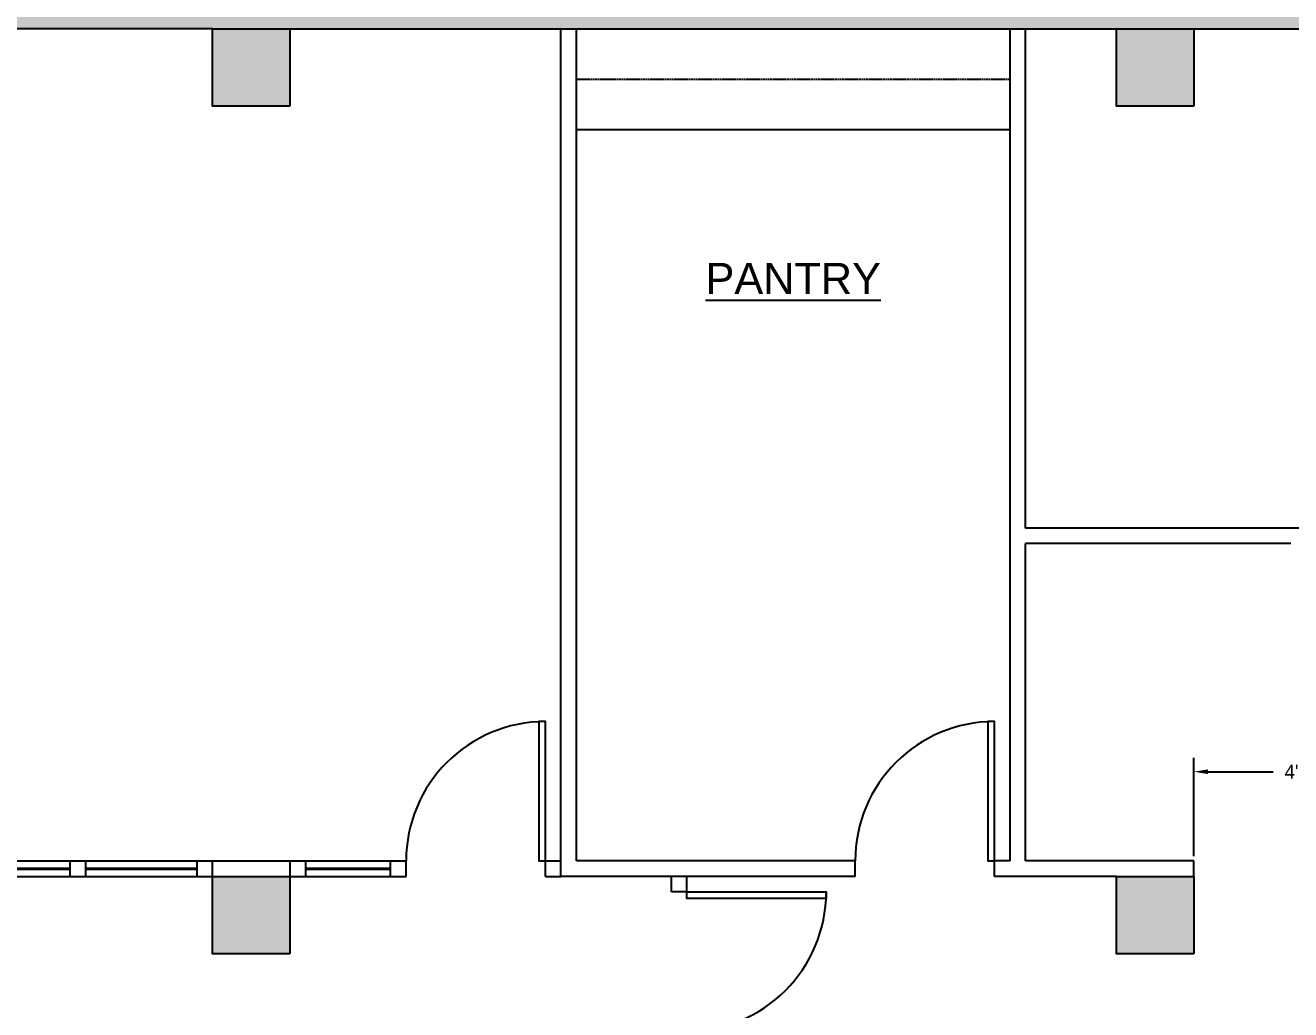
# Model space of a CAD drawing. Header units: inches. Extents: x 0 to 8116, y 4 to 1630.
# Drawn here: x 424.1 to 751, y 908.6 to 1162.9 of the extents above; entities that cross this region are included whole.
import ezdxf

# ---------------------------------------------------------------- set-up
doc = ezdxf.new("R2010")
doc.units = ezdxf.units.IN
doc.header["$MEASUREMENT"] = 0
doc.linetypes.add('HIDDEN', pattern=[0.375, 0.25, -0.125])
doc.layers.add('0-BACKGROUND', color=7, linetype='Continuous')
doc.styles.add('ARCH-STYLE', font='arial.ttf')
doc.styles.get("Standard").update_dxf_attribs({"font": 'stylu.ttf'})
doc.dimstyles.get("Standard").update_dxf_attribs({"dimscale": 20, "dimtxt": 0.18, "dimasz": 0.18, "dimexe": 0.18, "dimexo": 0.0625, "dimgap": 0.09, "dimtad": 0, "dimtih": 1, "dimtoh": 1, "dimzin": 0, "dimdsep": 46, "dimlunit": 4, "dimtxsty": 'Standard', "dimcen": 0.09, "dimadec": 0, "dimazin": 0, "dimtfac": 1, "dimtofl": 0, "dimtmove": 0, "dimatfit": 3, "dimfxl": 1, "dimtolj": 1, "dimtzin": 0, "dimarcsym": 0})

# ---------------------------------------------------------------- blocks, each defined once
blk = doc.blocks.new('820block')
at = {"layer": '0-BACKGROUND'}
blk.add_hatch(color=256, dxfattribs=at).paths.add_polyline_path([(230.019, 929.5), (230.019, 926.503), (250.019, 926.503), (250.019, 923.5), (311.008, 923.5), (311.008, 926.628), (330.992, 926.628), (330.992, 923.5), (472.493, 923.5), (492.493, 923.5), (705.993, 923.5), (725.993, 923.5), (929.993, 923.503), (949.993, 923.503), (1173.493, 923.503), (1173.493, 926.503), (1193.493, 926.503), (1193.493, 929.5)])
h = blk.add_hatch(color=256, dxfattribs=at)
h.paths.add_polyline_path([(949.993, 923.503), (929.993, 923.503), (929.993, 903.503), (949.993, 903.503)])
h.paths.add_polyline_path([(949.993, 704.5), (929.993, 704.5), (929.993, 684.5), (949.993, 684.5)])
h.paths.add_polyline_path([(705.993, 684.5), (725.993, 684.5), (725.993, 704.5), (705.993, 704.5)])
h.paths.add_polyline_path([(472.493, 684.5), (492.493, 684.5), (492.493, 704.5), (472.493, 704.5)])
h.paths.add_polyline_path([(492.493, 903.5), (492.493, 923.5), (472.493, 923.5), (472.493, 903.5)])
h.paths.add_polyline_path([(725.993, 923.5), (705.993, 923.5), (705.993, 903.5), (725.993, 903.5)])
for p, q in [((472.493, 923.5), (330.992, 923.5)), ((492.493, 923.5), (705.993, 923.5)), ((562.493, 704.5), (562.493, 923.5)), ((566.493, 708.5), (566.493, 923.5)), ((678.493, 708.5), (678.493, 923.5)), ((682.493, 794.503), (682.493, 923.5)), ((725.993, 923.5), (929.993, 923.503)), ((566.493, 897.5), (678.493, 897.5)), ((769.993, 794.503), (682.493, 794.503)), ((682.493, 708.5), (682.493, 790.503)), ((750.993, 790.503), (682.493, 790.503)), ((373.519, 708.5), (522.493, 708.5)), ((406.844, 706.625), (435.668, 706.625)), ((406.844, 706.375), (435.668, 706.375)), ((435.668, 708.5), (435.668, 704.5)), ((439.668, 708.5), (439.668, 704.5)), ((439.668, 706.625), (468.493, 706.625)), ((439.668, 706.375), (468.493, 706.375)), ((496.493, 706.625), (518.493, 706.625)), ((496.493, 706.375), (518.493, 706.375)), ((518.493, 704.5), (518.493, 708.5)), ((522.493, 704.5), (522.493, 708.5)), ((558.493, 704.5), (558.493, 708.5)), ((558.493, 708.5), (562.493, 708.5)), ((638.493, 708.5), (566.493, 708.5)), ((638.493, 704.5), (638.493, 708.5)), ((674.493, 704.5), (674.493, 708.5)), ((678.493, 708.5), (674.493, 708.5)), ((725.993, 708.5), (682.493, 708.5)), ((725.993, 704.5), (725.993, 708.5)), ((373.519, 704.5), (472.493, 704.5)), ((492.493, 704.5), (522.493, 704.5)), ((558.493, 704.5), (562.493, 704.5)), ((638.493, 704.5), (562.493, 704.5)), ((591.019, 700.5), (591.019, 704.5)), ((595.019, 700.5), (595.019, 704.5)), ((705.993, 704.5), (674.493, 704.5)), ((595.019, 700.5), (591.019, 700.5))]:
    blk.add_line(p, q, dxfattribs=at)
at = {"layer": '0-BACKGROUND', "linetype": 'HIDDEN', "ltscale": 0.25}
blk.add_line((566.493, 910.5), (678.493, 910.5), dxfattribs=at)
at = {"layer": '0-BACKGROUND'}
for points in [[(492.493, 903.5), (472.493, 903.5), (472.493, 923.5), (492.493, 923.5)], [(725.993, 903.5), (705.993, 903.5), (705.993, 923.5), (725.993, 923.5)], [(558.493, 708.5), (558.493, 744.5), (556.743, 744.5), (556.743, 708.5)], [(674.493, 708.5), (674.493, 744.5), (672.743, 744.5), (672.743, 708.5)], [(492.493, 684.5), (472.493, 684.5), (472.493, 704.5), (492.493, 704.5)], [(725.993, 684.5), (705.993, 684.5), (705.993, 704.5), (725.993, 704.5)], [(595.019, 700.5), (631.019, 700.5), (631.019, 698.75), (595.019, 698.75)]]:
    blk.add_lwpolyline(points, close=True, dxfattribs=at)
for points in [[(468.493, 704.5), (468.493, 708.5)], [(472.493, 704.5), (472.493, 708.5)], [(492.493, 708.5), (492.493, 704.5)], [(496.493, 708.5), (496.493, 704.5)]]:
    blk.add_lwpolyline(points, dxfattribs=at)
for centre, start, end in [((558.493, 708.5), 90, 180), ((674.493, 708.5), 90, 180), ((595.019, 700.5), 270, 0)]:
    blk.add_arc(centre, 36, start, end, dxfattribs=at)
at = {"layer": '0-BACKGROUND', "insert": (622.493, 859.001), "char_height": 8, "width": 94.6875, "attachment_point": 5, "style": 'ARCH-STYLE'}
blk.add_mtext('{\\LPANTRY}', dxfattribs=at)
blk = doc.blocks.new('*D106')
at = {"color": 0, "lineweight": -2, "transparency": 16777216}
for p, q in [((725.99, 948.27), (725.99, 973.67)), ((785.09, 962.53), (785.09, 973.67)), ((729.59, 970.07), (746.5, 970.07)), ((781.49, 970.07), (764.58, 970.07))]:
    blk.add_line(p, q, dxfattribs=at)
at = {"color": 0, "transparency": 16777216}
for points in [[(729.59, 970.67), (729.59, 969.47), (725.99, 970.07)], [(781.49, 970.67), (781.49, 969.47), (785.09, 970.07)]]:
    blk.add_solid(points, dxfattribs=at)
at = {"layer": 'Defpoints', "color": 0, "transparency": 16777216}
for p in [(725.99, 970.07), (785.09, 961.28), (725.99, 947.02)]:
    blk.add_point(p, dxfattribs=at)
at = {"color": 0, "transparency": 16777216, "insert": (755.54, 970.07), "char_height": 3.6, "attachment_point": 5}
blk.add_mtext('\\A1;4\'-11"', dxfattribs=at)

msp = doc.modelspace()

# ---------------------------------------------------------------- block references
msp.add_blockref('820block', (0, 238.523))

# ---------------------------------------------------------------- dimensions: what is measured, and where the dimension line sits
dim = msp.add_linear_dim(base=(725.993, 970.067), p1=(785.093, 961.276), p2=(725.993, 947.023), dimstyle='Standard')
dim.commit()
dim.dimension.update_dxf_attribs({"geometry": '*D106', "text_midpoint": (755.543, 970.067)})

doc.saveas('drawing.dxf')
